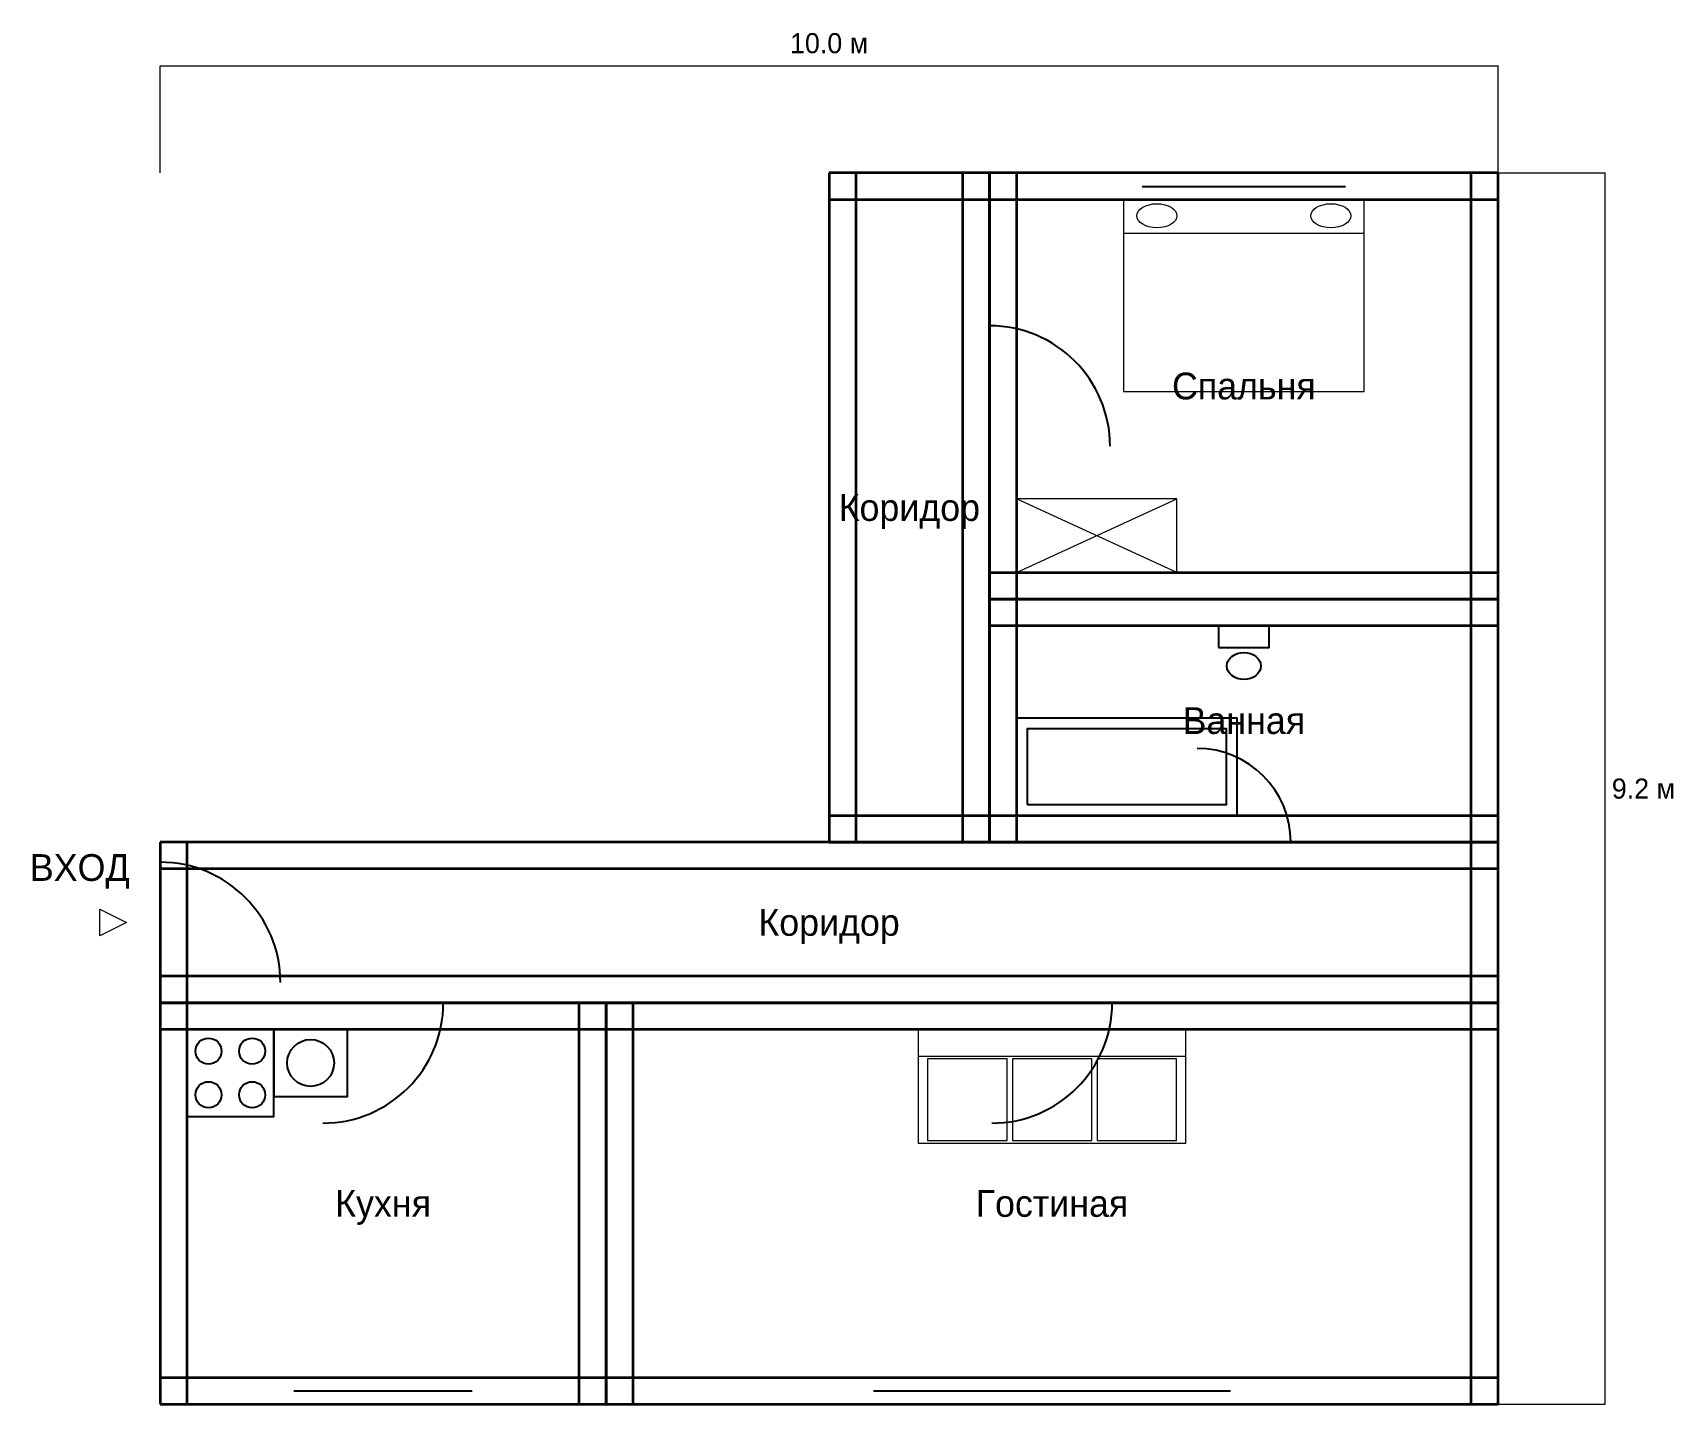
# Model space of a CAD drawing. Header units: metres. Extents: x -95 to 1131, y 0 to 1025.
import ezdxf
from ezdxf.enums import TextEntityAlignment as Align

# ---------------------------------------------------------------- set-up
doc = ezdxf.new("R2010")
doc.units = ezdxf.units.M
for name, color, linetype, lineweight in [('Двери', 7, 'Continuous', 25), ('Мебель', 7, 'Continuous', 18), ('Окна', 7, 'Continuous', 25), ('Размеры', 1, 'Continuous', 13), ('Стены', 7, 'Continuous', 35), ('Текст', 7, 'Continuous', 13)]:
    doc.layers.add(name, color=color, linetype=linetype, lineweight=lineweight)

msp = doc.modelspace()

# ---------------------------------------------------------------- linework, layer by layer
at = {"layer": 'Двери'}
for p, q in [((620, 715.8), (620, 805.8)), ((775, 420), (845, 420)), ((0, 315), (0, 405)), ((121.7, 300), (211.7, 300)), ((621.6, 300), (711.6, 300))]:
    msp.add_line(p, q, dxfattribs=at)
for centre, radius, start, end in [((620, 715.8), 90, 0, 90), ((775, 420), 70, 0, 90), ((0, 315), 90, 0, 90), ((121.7, 300), 90, 270, 360), ((621.6, 300), 90, 270, 360)]:
    msp.add_arc(centre, radius, start, end, dxfattribs=at)
at = {"layer": 'Мебель'}
for p, q in [((720, 875), (900, 875)), ((640, 621.5), (760, 676.5)), ((760, 621.5), (640, 676.5)), ((566.6, 260), (766.6, 260))]:
    msp.add_line(p, q, dxfattribs=at)
for points in [[(720, 756.7), (900, 756.7), (900, 900), (720, 900), (720, 756.7)], [(640, 621.5), (760, 621.5), (760, 676.5), (640, 676.5), (640, 621.5)], [(566.6, 195), (766.6, 195), (766.6, 280), (566.6, 280), (566.6, 195)], [(573.6, 197), (633, 197), (633, 258), (573.6, 258), (573.6, 197)], [(637, 197), (696.3, 197), (696.3, 258), (637, 258), (637, 197)], [(700.3, 197), (759.6, 197), (759.6, 258), (700.3, 258), (700.3, 197)]]:
    msp.add_lwpolyline(points, dxfattribs=at)
for centre in [(745, 888), (875, 888)]:
    msp.add_ellipse(centre, major_axis=(15, 0), ratio=0.6, dxfattribs=at)
at = {"layer": 'Окна'}
for p, q in [((734, 920), (886, 920)), ((734, 910), (886, 910)), ((734, 900), (886, 900)), ((100, 20), (233.3, 20)), ((533.3, 20), (800, 20)), ((100, 10), (233.3, 10)), ((100, 0), (233.3, 0)), ((533.3, 10), (800, 10)), ((533.3, 0), (800, 0))]:
    msp.add_line(p, q, dxfattribs=at)
at = {"layer": 'Размеры', "color": 1}
for p, q in [((0, 1000), (1000, 1000)), ((0, 920), (0, 1000)), ((1000, 920), (1000, 1000)), ((1000, 920), (1080, 920)), ((1080, 0), (1080, 920)), ((1000, 0), (1080, 0))]:
    msp.add_line(p, q, dxfattribs=at)
at = {"layer": 'Сантехника'}
for points in [[(791, 565.4), (829, 565.4), (829, 581.5), (791, 581.5), (791, 565.4)], [(640, 440), (805, 440), (805, 512.6), (640, 512.6), (640, 440)], [(648, 448), (797, 448), (797, 504.6), (648, 504.6), (648, 448)], [(20, 215), (85, 215), (85, 280), (20, 280), (20, 215)], [(85, 230), (140, 230), (140, 280), (85, 280), (85, 230)]]:
    msp.add_lwpolyline(points, dxfattribs=at)
for centre, radius in [((36.2, 263.8), 9.75), ((68.8, 263.8), 9.75), ((112.5, 255), 17.5), ((36.2, 231.2), 9.75), ((68.8, 231.2), 9.75)]:
    msp.add_circle(centre, radius, dxfattribs=at)
msp.add_ellipse((810, 551.6), major_axis=(12.7, 0), ratio=0.8, dxfattribs=at)
at = {"layer": 'Стены'}
for p, q in [((620, 920), (500, 920)), ((500, 920), (500, 420)), ((520, 920), (520, 420)), ((600, 420), (600, 920)), ((620, 420), (620, 920)), ((1000, 920), (620, 920)), ((620, 920), (620, 601.5)), ((640, 920), (640, 601.5)), ((980, 601.5), (980, 920)), ((1000, 601.5), (1000, 920)), ((620, 900), (500, 900)), ((1000, 900), (620, 900)), ((620, 621.5), (1000, 621.5)), ((1000, 601.5), (620, 601.5)), ((620, 601.5), (620, 420)), ((620, 601.5), (1000, 601.5)), ((640, 601.5), (640, 420)), ((980, 420), (980, 601.5)), ((1000, 420), (1000, 601.5)), ((1000, 581.5), (620, 581.5)), ((500, 440), (620, 440)), ((620, 440), (1000, 440)), ((1000, 420), (0, 420)), ((0, 420), (0, 300)), ((20, 420), (20, 300)), ((500, 420), (620, 420)), ((620, 420), (1000, 420)), ((980, 300), (980, 420)), ((1000, 300), (1000, 420)), ((1000, 400), (0, 400)), ((0, 320), (1000, 320)), ((333.3, 300), (0, 300)), ((0, 300), (0, 0)), ((0, 300), (1000, 300)), ((20, 300), (20, 0)), ((313.3, 0), (313.3, 300)), ((333.3, 0), (333.3, 300)), ((1000, 300), (333.3, 300)), ((333.3, 300), (333.3, 0)), ((353.3, 300), (353.3, 0)), ((980, 0), (980, 300)), ((1000, 0), (1000, 300)), ((333.3, 280), (0, 280)), ((1000, 280), (333.3, 280)), ((0, 20), (333.3, 20)), ((333.3, 20), (1000, 20)), ((0, 0), (333.3, 0)), ((333.3, 0), (1000, 0))]:
    msp.add_line(p, q, dxfattribs=at)
at = {"layer": 'Текст', "color": 3}
msp.add_lwpolyline([(-25, 360), (-45, 350), (-45, 370), (-25, 360)], dxfattribs=at)

# ---------------------------------------------------------------- texts
at = {"layer": 'Размеры', "color": 1}
msp.add_text('10.0 м', height=15, dxfattribs=at).set_placement((500, 1005), align=Align.BOTTOM_CENTER)
msp.add_text('9.2 м', height=15, dxfattribs=at).set_placement((1085, 460), align=Align.MIDDLE_LEFT)
at = {"layer": 'Текст'}
for s, p in [('Спальня', (810, 760.8)), ('Коридор', (560, 670)), ('Ванная', (810, 510.8)), ('Коридор', (500, 360)), ('Кухня', (166.7, 150)), ('Гостиная', (666.6, 150))]:
    msp.add_text(s, height=20, dxfattribs=at).set_placement(p, align=Align.MIDDLE_CENTER)
at = {"layer": 'Текст', "color": 3}
msp.add_text('ВХОД', height=20, dxfattribs=at).set_placement((-60, 385), align=Align.BOTTOM_CENTER)

doc.saveas('drawing.dxf')
